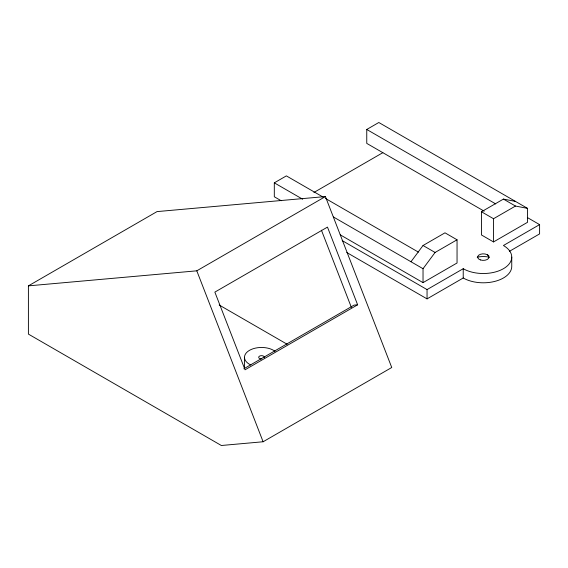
<?xml version="1.0" encoding="UTF-8"?>
<svg xmlns="http://www.w3.org/2000/svg" width="568" height="568" viewBox="0 0 568 568"><rect width="100%" height="100%" fill="white"/><g stroke="black" fill="none" stroke-linecap="round" stroke-linejoin="round"><path stroke-width="0.85" d="M28.4 285.867L28.4 334.098L221.343 445.497L263.112 441.762L391.743 367.503L325.414 196.564L157.024 211.601L28.4 285.867L196.791 270.822L325.414 196.564M410.976 261.749L423.032 245.504L444.992 232.823L457.048 239.788L457.048 262.991L423.032 282.637L340.225 234.825M423.032 282.637L423.032 268.707L435.088 252.462L457.048 239.788M281.195 200.745L274.308 196.769L274.308 182.846L286.364 175.881L323.22 197.16M484.22 211.211L366.758 143.392L366.758 129.468L378.813 122.503L527.544 208.371L527.544 222.294L493.521 241.932L481.465 234.974L481.465 211.765L503.425 199.091L515.481 201.413M313.926 192.46L382.839 152.678M481.465 211.765L493.521 218.73L515.481 206.049L527.544 208.371M243.814 368.781L354.091 305.115L357.627 304.796L327.48 227.101L214.86 292.115L245.049 369.789L357.627 304.796M342.184 240.598L427.051 289.595L463.225 268.707A28.421 16.408 0 0 0 503.425 268.707A28.421 16.408 0 0 0 503.425 245.504L539.6 224.616L539.6 233.902L509.453 251.304M346.771 252.526L427.051 298.882L463.225 277.993A28.421 16.408 0 0 0 494.203 281.55A28.421 16.408 0 0 0 511.747 266.392L511.747 257.105M503.425 199.091L515.481 206.049M527.367 217.551L539.6 224.616M366.758 129.468L495.743 203.94M487.344 254.784L488.807 255.628M423.032 245.504L435.088 252.462M325.521 198.488L418.424 252.128M274.308 182.846L302.716 199.247M333.43 216.976L423.032 268.707M219.177 305.002L287.223 344.293M321.424 230.189L351.407 307.48M196.791 270.822L263.112 441.762M493.521 218.73L493.521 241.932M463.225 268.707L463.225 277.993M427.051 289.595L427.051 298.882M244.481 357.308L244.481 368.618M250.8 364.954A17.054 9.848 0 0 1 249.636 350.257A17.054 9.848 0 0 1 275.068 351.315M261.536 358.948A2.84 1.64 0 0 1 258.703 357.166A2.84 1.64 0 0 1 262.033 355.689A2.84 1.64 0 0 1 264.283 357.733M477.219 257.19A17.054 9.848 0 0 1 489.438 257.197M480.485 259.945A5.687 3.28 0 0 0 489.012 257.105A5.687 3.28 0 0 0 480.485 254.265A5.687 3.28 0 0 0 480.485 259.945"/></g></svg>
